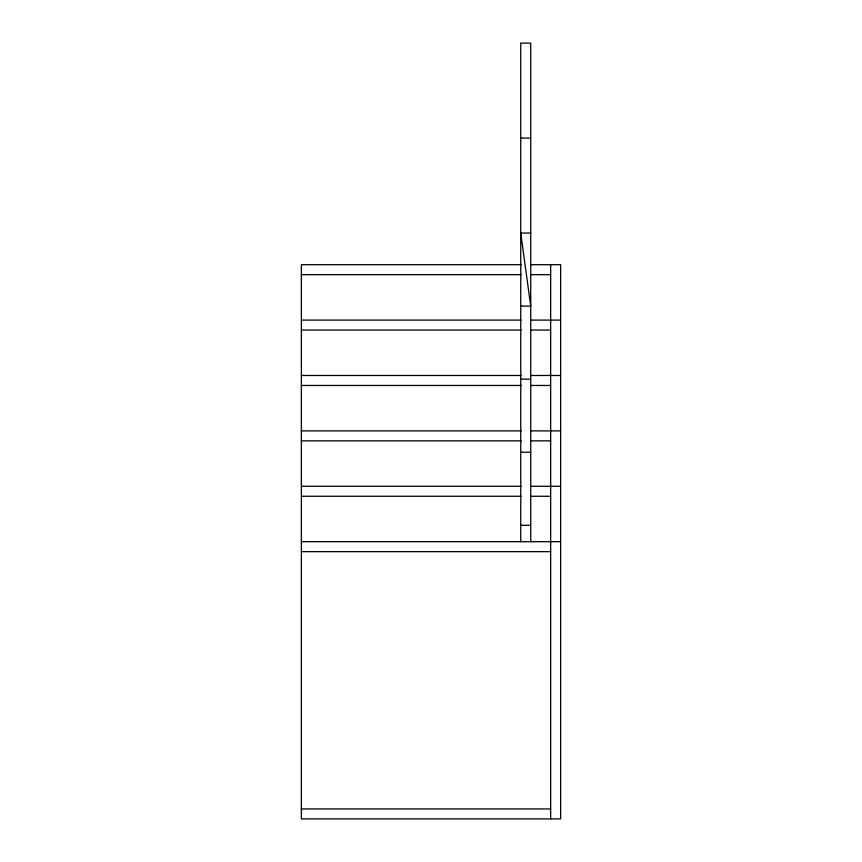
<?xml version="1.0" encoding="UTF-8"?>
<svg xmlns="http://www.w3.org/2000/svg" width="862" height="862" viewBox="0 0 862 862"><rect width="100%" height="100%" fill="white"/><g stroke="black" fill="none" stroke-linecap="round" stroke-linejoin="round"><path stroke-width="1.29" d="M520.745 138.082L530.723 138.082M530.723 233.052L520.745 233.052L530.723 306.107L520.745 306.107M521.176 264.699L301.366 264.699L301.366 818.9L560.634 818.9L560.634 264.699L530.561 264.699M301.366 274.666L521.176 274.666M530.561 274.666L550.656 274.666M301.366 320.093L521.176 320.093M530.561 320.093L560.634 320.093M301.366 330.06L521.176 330.06M530.561 330.06L550.656 330.06M301.366 375.487L521.176 375.487M530.561 375.487L560.634 375.487M520.745 379.172L530.723 379.172M301.366 385.465L521.176 385.465M530.561 385.465L550.656 385.465M301.366 430.892L521.176 430.892M530.561 430.892L560.634 430.892M301.366 440.859L521.176 440.859M530.561 440.859L550.656 440.859M520.745 452.227L530.723 452.227M301.366 486.287L521.176 486.287M530.561 486.287L560.634 486.287M301.366 496.264L521.176 496.264M530.561 496.264L550.656 496.264M520.745 525.292L530.723 525.292M301.366 541.692L560.634 541.692M301.366 551.658L550.656 551.658M301.366 808.933L550.656 808.933M550.656 264.699L550.656 818.9M530.723 541.692L530.723 43.1L520.745 43.1L520.745 541.692"/></g></svg>
